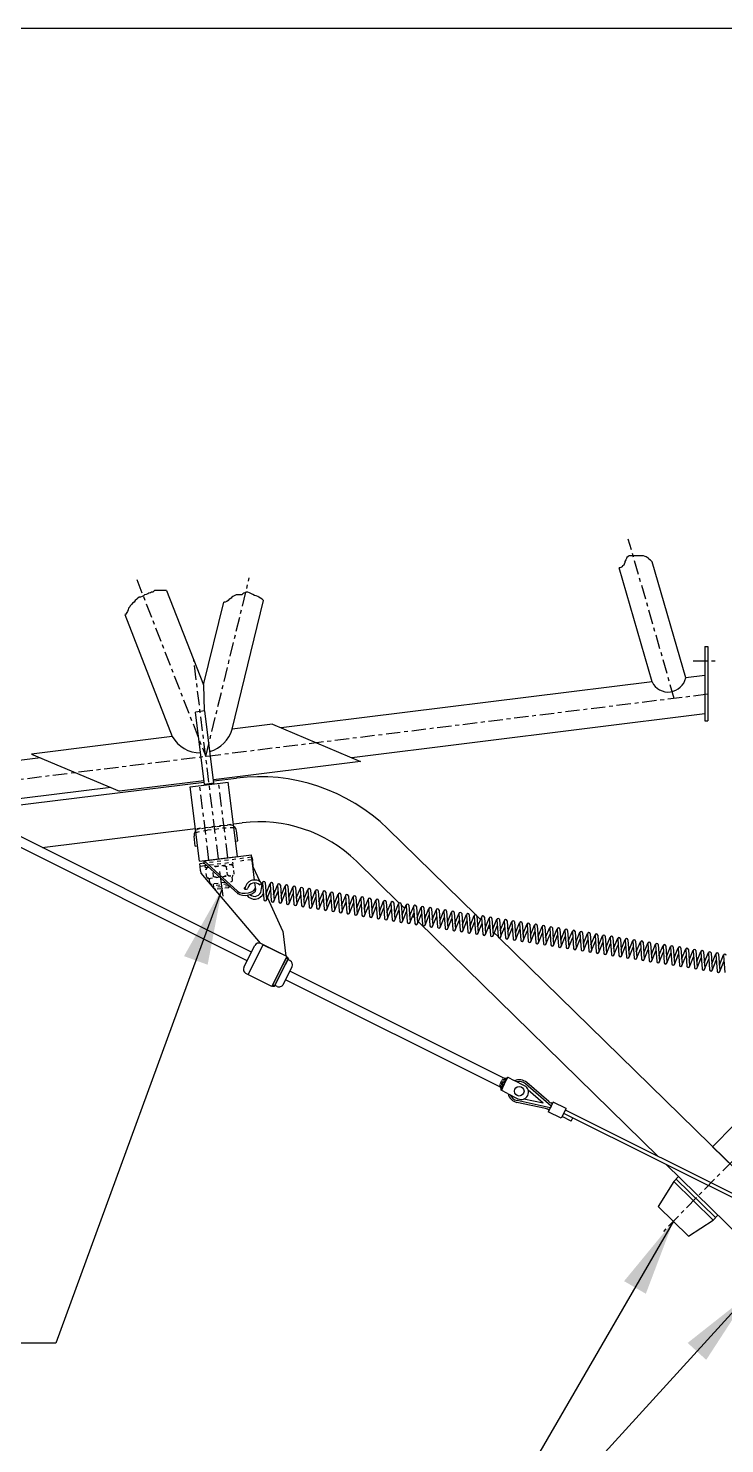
# Model space of a CAD drawing. Extents: x 0 to 267, y -90 to 34.
# Drawn here: x 229.63 to 247.83, y -2.94 to 34.08 of the extents above; entities that cross this region are included whole.
import ezdxf

# ---------------------------------------------------------------- set-up
doc = ezdxf.new("R2010")
doc.units = 0
doc.header["$LTSCALE"] = 0.3
doc.header["$MEASUREMENT"] = 0
doc.linetypes.add('CENTER', pattern=[2, 1.25, -0.25, 0.25, -0.25])
doc.linetypes.add('HIDDEN', pattern=[0.375, 0.25, -0.125])
doc.layers.get('0').update_dxf_attribs({"linetype": 'CONTINUOUS'})
for name, color, linetype in [('1', 1, 'CONTINUOUS'), ('2', 6, 'CONTINUOUS'), ('CONTROLS', 3, 'CONTINUOUS'), ('NOTES', 2, 'CONTINUOUS')]:
    doc.layers.add(name, color=color, linetype=linetype)
doc.styles.add('ROMANS', font='ROMANS.shx')
doc.dimstyles.new('FRACTION', dxfattribs={"dimtxt": 0.125, "dimasz": 0.15, "dimexe": 0.12, "dimexo": 0.12, "dimgap": 0.05, "dimtad": 0, "dimtih": 1, "dimtoh": 1, "dimdec": 4, "dimzin": 4, "dimdsep": 46, "dimlunit": 5, "dimtxsty": 'ROMANS', "dimcen": 0.09, "dimclrd": 6, "dimclre": 6, "dimclrt": 256, "dimadec": 0, "dimazin": 0, "dimtfac": 0.72, "dimtdec": 4, "dimtofl": 0, "dimtmove": 0, "dimatfit": 3, "dimfxl": 1, "dimfrac": 2, "dimtolj": 1, "dimtzin": 4, "dimarcsym": 0})

# ---------------------------------------------------------------- blocks, each defined once
blk = doc.blocks.new('WELD')
at = {"layer": '1', "color": 41}
blk.add_arc((0.074, 0), 0.101, 141.8699, 218.1301, dxfattribs=at)

msp = doc.modelspace()

# ---------------------------------------------------------------- hatches: boundary and pattern name
at = {"layer": '1'}
msp.add_hatch(color=256, dxfattribs=at).paths.add_polyline_path([(236.00814, 9.04422), (236.02156, 9.03752, -0.84656249), (236.04985, 9.02884, -0.08309359), (236.0484, 9.02411), (236.06182, 9.01741), (236.41262, 9.71966), (236.42602, 9.7465), (236.4126, 9.7532, -0.08309359), (236.40969, 9.7492, -0.84656249), (236.38576, 9.76661), (236.37235, 9.77331), (236.27767, 9.58378)])

# ---------------------------------------------------------------- linework, layer by layer
at = {"color": 41}
for p, q in [((234.97925, 12.21097), (234.97186, 12.27051)), ((234.25848, 12.12158), (234.25109, 12.18112)), ((234.34711, 12.13257), (234.25848, 12.12158)), ((234.45743, 11.6967), (234.46974, 11.59746)), ((234.46974, 11.59746), (234.52551, 11.554)), ((234.85896, 11.59535), (234.89287, 11.63887)), ((234.92038, 11.75412), (234.91725, 11.75373))]:
    msp.add_line(p, q, dxfattribs=at)
at = {"color": 41, "linetype": 'HIDDEN'}
for p, q in [((234.97925, 12.21097), (234.42176, 12.14183)), ((234.79711, 11.8909), (234.72269, 11.88167)), ((234.81415, 12.06692), (234.80441, 12.14546)), ((234.83004, 11.93881), (234.82158, 12.00702)), ((234.92414, 11.90666), (234.84649, 11.89703)), ((234.99114, 12.1151), (234.9846, 12.16781)), ((235.01023, 11.96116), (234.99892, 12.05235))]:
    msp.add_line(p, q, dxfattribs=at)
at = {"color": 2}
msp.add_line((234.71658, 11.37836), (234.63643, 12.02464), dxfattribs=at)
at = {"color": 41}
msp.add_arc((234.36289, 12.01729), 0.1164, 97.819114, 148.325135, dxfattribs=at)
at = {"color": 41, "linetype": 'HIDDEN'}
for centre, radius, start, end in [((234.66819, 11.76857), 0.40075, 70.128495, 124.011505), ((234.60587, 12.27101), 0.40075, 284.5182, 304.011505), ((234.90347, 12.08434), 0.1164, 45.814865, 148.325135), ((234.91117, 12.02228), 0.1164, 225.814865, 328.325135)]:
    msp.add_arc(centre, radius, start, end, dxfattribs=at)
at = {"layer": '1', "color": 41, "linetype": 'CENTER'}
for p, q in [((246.51379, 16.54879), (245.31249, 20.71803)), ((232.46071, 19.65677), (234.26379, 15.0292)), ((234.26379, 15.0292), (235.40273, 19.70409)), ((234.59597, 12.35086), (233.95058, 17.55455)), ((247.01105, 17.53233), (247.66084, 17.53233)), ((247.38879, 16.65733), (216.71968, 12.85288)), ((234.34787, 12.32009), (234.10663, 14.26519)), ((234.84407, 12.38163), (234.60283, 14.32673)), ((248.51434, 4.94008), (246.23084, 2.60988))]:
    msp.add_line(p, q, dxfattribs=at)
at = {"layer": '1', "color": 3, "linetype": 'Continuous'}
for p, q in [((246.81372, 17.08983), (245.93969, 20.12324)), ((245.93354, 16.98064), (245.07462, 19.96162)), ((233.24212, 19.37282), (234.20521, 16.90106)), ((234.20521, 16.90106), (234.73392, 19.07124)), ((234.95267, 15.74444), (235.77222, 19.10836)), ((232.14663, 18.74134), (233.38987, 15.55058)), ((247.30879, 17.15124), (246.81372, 17.08983)), ((245.93354, 16.98064), (236.23808, 15.77794)), ((234.22846, 14.29846), (233.99336, 16.19405)), ((234.47656, 14.32923), (234.24146, 16.22482)), ((247.30879, 16.14357), (238.08006, 14.99877)), ((233.38987, 15.55058), (229.71081, 15.0942)), ((236.00783, 15.87533), (234.95267, 15.74444)), ((229.94106, 14.9968), (226.20996, 14.53397)), ((238.3103, 14.90137), (234.46476, 14.42434)), ((231.78304, 14.21763), (227.82589, 13.72676)), ((234.21667, 14.39356), (232.01329, 14.12024))]:
    msp.add_line(p, q, dxfattribs=at)
at = {"layer": '1'}
for p, q in [((247.30879, 17.90733), (247.38879, 17.90733)), ((235.45886, 9.91384), (223.24246, 16.01633)), ((247.30879, 15.96733), (247.38879, 15.96733)), ((235.34714, 9.6902), (223.22427, 15.74596)), ((234.46881, 14.39173), (235.07074, 14.46638)), ((229.19433, 13.73756), (234.22071, 14.36096)), ((233.85853, 14.23442), (234.85093, 14.3575)), ((234.09977, 12.28932), (233.85853, 14.23442)), ((235.09217, 12.4124), (234.85093, 14.3575)), ((229.98762, 12.64691), (233.9946, 13.14387)), ((234.98657, 13.2669), (235.21598, 13.29535)), ((235.10112, 12.82766), (235.06949, 13.08271)), ((241.32347, 10.89073), (239.02665, 13.1415)), ((233.98964, 12.68981), (233.95801, 12.94486)), ((233.98964, 12.68981), (234.04918, 12.69719)), ((235.04158, 12.82028), (235.10112, 12.82766)), ((234.09977, 12.28932), (235.09217, 12.4124)), ((234.22661, 12.24157), (234.10753, 12.2268)), ((234.11528, 12.16428), (234.10753, 12.2268)), ((234.21886, 12.30409), (235.45935, 12.45794)), ((235.09599, 11.50542), (234.21886, 12.30409)), ((235.10425, 11.44765), (234.22661, 12.24157)), ((235.4786, 12.38402), (235.48726, 12.31417)), ((235.50017, 12.21008), (235.48726, 12.31417)), ((239.32331, 11.19866), (238.20076, 12.2987)), ((234.11528, 12.16428), (234.28833, 12.18574)), ((234.13066, 12.04023), (234.11528, 12.16428)), ((234.13066, 12.04023), (234.1383, 11.9787)), ((234.1383, 11.9787), (235.68273, 10.14849)), ((235.5078, 12.14855), (235.50017, 12.21008)), ((235.69088, 11.75003), (235.5078, 12.14855)), ((235.67002, 11.67232), (235.72253, 11.72157)), ((235.73628, 11.65119), (235.70955, 11.70939)), ((235.71602, 11.52279), (235.74938, 11.73417)), ((235.74904, 11.72593), (235.78108, 11.28758)), ((235.82085, 11.73118), (235.85289, 11.29283)), ((235.84166, 11.4465), (235.94915, 11.71093)), ((235.85034, 11.27664), (235.95783, 11.54108)), ((235.94659, 11.69475), (235.97864, 11.25639)), ((236.0184, 11.7), (236.05045, 11.26164)), ((236.03921, 11.41531), (236.1467, 11.67975)), ((236.04789, 11.24546), (236.15538, 11.5099)), ((236.14415, 11.66357), (236.17619, 11.22521)), ((236.21595, 11.66882), (236.248, 11.23046)), ((236.23677, 11.38413), (236.34425, 11.64856)), ((236.24545, 11.21428), (236.35293, 11.47871)), ((236.3417, 11.63238), (236.37374, 11.19403)), ((236.41351, 11.63763), (236.44555, 11.19928)), ((236.43432, 11.35294), (236.54181, 11.61738)), ((236.53925, 11.6012), (236.5713, 11.16284)), ((236.61106, 11.60645), (236.64311, 11.16809)), ((236.63187, 11.32176), (236.73936, 11.5862)), ((236.73681, 11.57002), (236.76885, 11.13166)), ((236.80862, 11.57527), (236.84066, 11.13691)), ((236.82943, 11.29058), (236.93692, 11.55501)), ((236.93436, 11.53883), (236.96641, 11.10048)), ((237.00617, 11.54408), (237.03822, 11.10572)), ((237.02698, 11.25939), (237.13447, 11.52383)), ((237.13192, 11.50765), (237.16396, 11.06929)), ((237.20372, 11.5129), (237.23577, 11.07454)), ((237.22454, 11.22821), (237.33202, 11.49265)), ((237.32947, 11.47647), (237.36151, 11.03811)), ((237.40128, 11.48172), (237.43332, 11.04336)), ((236.28078, 10.4659), (235.8438, 11.41713)), ((236.443, 11.18309), (236.55049, 11.44753)), ((236.64055, 11.15191), (236.74804, 11.41635)), ((236.83811, 11.12073), (236.9456, 11.38516)), ((237.03566, 11.08954), (237.14315, 11.35398)), ((237.23322, 11.05836), (237.3407, 11.3228)), ((237.42209, 11.19703), (237.52958, 11.46146)), ((237.43077, 11.02718), (237.53826, 11.29161)), ((237.52702, 11.44528), (237.55907, 11.00693)), ((237.59883, 11.45053), (237.63088, 11.01217)), ((237.61964, 11.16584), (237.72713, 11.43028)), ((237.62832, 10.99599), (237.73581, 11.26043)), ((237.72458, 11.4141), (237.75662, 10.97574)), ((237.79639, 11.41935), (237.82843, 10.98099)), ((237.8172, 11.13466), (237.92469, 11.3991)), ((237.82588, 10.96481), (237.93337, 11.22925)), ((237.92213, 11.38292), (237.95418, 10.94456)), ((237.99394, 11.38816), (238.02599, 10.94981)), ((238.01475, 11.10348), (238.12224, 11.36791)), ((238.02343, 10.93363), (238.13092, 11.19806)), ((238.11969, 11.35173), (238.15173, 10.91337)), ((238.1915, 11.35698), (238.22354, 10.91862)), ((238.21231, 11.07229), (238.31979, 11.33673)), ((238.22099, 10.90244), (238.32847, 11.16688)), ((238.31724, 11.32055), (238.34929, 10.88219)), ((238.38905, 11.3258), (238.42109, 10.88744)), ((238.40986, 11.04111), (238.51735, 11.30555)), ((238.41854, 10.87126), (238.52603, 11.1357)), ((238.51479, 11.28937), (238.54684, 10.85101)), ((238.5866, 11.29461), (238.61865, 10.85626)), ((238.60741, 11.00993), (238.7149, 11.27436)), ((238.71235, 11.25818), (238.74439, 10.81982)), ((238.78416, 11.26343), (238.8162, 10.82507)), ((238.80497, 10.97874), (238.91246, 11.24318)), ((238.9099, 11.227), (238.94195, 10.78864)), ((238.98171, 11.23225), (239.01376, 10.79389)), ((239.00252, 10.94756), (239.11001, 11.212)), ((239.10746, 11.19581), (239.1395, 10.75746)), ((239.17927, 11.20106), (239.21131, 10.76271)), ((239.20008, 10.91638), (239.30756, 11.18081)), ((239.30501, 11.16463), (239.33706, 10.72627)), ((239.37682, 11.16988), (239.40886, 10.73152)), ((239.46758, 11.05728), (239.37868, 11.1444)), ((239.39763, 10.88519), (239.50512, 11.14963)), ((239.50256, 11.13345), (239.53461, 10.69509)), ((239.57437, 11.1387), (239.60642, 10.70034)), ((239.59518, 10.85401), (239.70267, 11.11845)), ((239.77193, 11.10751), (239.80397, 10.66916)), ((238.61609, 10.84008), (238.72358, 11.10451)), ((238.81365, 10.80889), (238.92114, 11.07333)), ((239.0112, 10.77771), (239.11869, 11.04214)), ((239.20876, 10.74653), (239.31624, 11.01096)), ((239.40631, 10.71534), (239.5138, 10.97978)), ((239.61792, 10.90995), (239.58902, 10.93827)), ((239.60386, 10.68416), (239.71135, 10.94859)), ((239.7216, 10.80835), (239.67351, 10.85549)), ((239.70012, 11.10226), (239.73216, 10.66391)), ((239.79274, 10.82283), (239.90023, 11.08726)), ((239.80142, 10.65298), (239.90891, 10.91741)), ((239.89767, 11.07108), (239.92972, 10.63272)), ((239.96948, 11.07633), (240.00153, 10.63797)), ((239.99029, 10.79164), (240.09778, 11.05608)), ((239.99897, 10.62179), (240.10646, 10.88623)), ((240.09523, 11.0399), (240.12727, 10.60154)), ((240.16704, 11.04515), (240.19908, 10.60679)), ((240.18785, 10.76046), (240.29533, 11.02489)), ((240.19653, 10.59061), (240.30401, 10.85504)), ((240.29278, 11.00871), (240.32483, 10.57036)), ((240.36459, 11.01396), (240.39663, 10.57561)), ((240.3854, 10.72928), (240.49289, 10.99371)), ((240.39408, 10.55942), (240.50157, 10.82386)), ((240.49033, 10.97753), (240.52238, 10.53917)), ((240.56214, 10.98278), (240.59419, 10.54442)), ((240.58295, 10.69809), (240.69044, 10.96253)), ((240.59163, 10.52824), (240.69912, 10.79268)), ((240.68789, 10.94635), (240.71993, 10.50799)), ((240.7597, 10.9516), (240.79174, 10.51324)), ((240.78051, 10.66691), (240.888, 10.93134)), ((240.78919, 10.49706), (240.89668, 10.76149)), ((240.88544, 10.91516), (240.91749, 10.47681)), ((240.95725, 10.92041), (240.9893, 10.48206)), ((240.97806, 10.63573), (241.08555, 10.90016)), ((241.083, 10.88398), (241.11504, 10.44562)), ((241.15481, 10.88923), (241.18685, 10.45087)), ((241.17562, 10.60454), (241.28311, 10.86898)), ((241.28055, 10.8528), (241.3126, 10.41444)), ((241.45127, 10.7655), (241.35162, 10.86315)), ((241.35236, 10.85805), (241.3844, 10.41969)), ((241.37317, 10.57336), (241.48066, 10.83779)), ((241.47811, 10.82161), (241.51015, 10.38326)), ((241.54991, 10.82686), (241.58196, 10.38851)), ((241.57072, 10.54218), (241.67821, 10.80661)), ((241.67566, 10.79043), (241.7077, 10.35207)), ((241.74747, 10.79568), (241.77951, 10.35732)), ((241.76828, 10.51099), (241.87577, 10.77543)), ((241.87321, 10.75925), (241.90526, 10.32089)), ((241.94502, 10.7645), (241.97707, 10.32614)), ((241.96583, 10.47981), (242.07332, 10.74424)), ((236.28078, 10.4659), (236.36187, 9.81208)), ((246.09155, 4.56615), (239.82385, 10.70816)), ((240.98674, 10.46587), (241.09423, 10.73031)), ((241.1843, 10.43469), (241.29178, 10.69913)), ((241.38185, 10.40351), (241.48934, 10.66794)), ((241.60161, 10.61817), (241.56236, 10.65664)), ((241.5794, 10.37232), (241.68689, 10.63676)), ((241.69494, 10.52672), (241.6572, 10.5637)), ((241.77696, 10.34114), (241.88445, 10.60558)), ((241.90528, 10.32059), (241.80754, 10.41637)), ((241.97451, 10.30996), (242.082, 10.57439)), ((242.07077, 10.72806), (242.10281, 10.28971)), ((242.14258, 10.73331), (242.17462, 10.29495)), ((242.16339, 10.44862), (242.27088, 10.71306)), ((242.17207, 10.27877), (242.27955, 10.54321)), ((242.26832, 10.69688), (242.30037, 10.25852)), ((242.34013, 10.70213), (242.37217, 10.26377)), ((242.36094, 10.41744), (242.46843, 10.68188)), ((242.36962, 10.24759), (242.47711, 10.51203)), ((242.46588, 10.6657), (242.49792, 10.22734)), ((242.53768, 10.67095), (242.56973, 10.23259)), ((242.55849, 10.38626), (242.66598, 10.65069)), ((242.56717, 10.21641), (242.67466, 10.48084)), ((242.66343, 10.63451), (242.69547, 10.19616)), ((242.73524, 10.63976), (242.76728, 10.2014)), ((242.75605, 10.35507), (242.86354, 10.61951)), ((242.76473, 10.18522), (242.87222, 10.44966)), ((242.86098, 10.60333), (242.89303, 10.16497)), ((242.93279, 10.60858), (242.96484, 10.17022)), ((242.9536, 10.32389), (243.06109, 10.58833)), ((242.96228, 10.15404), (243.06977, 10.41848)), ((243.05854, 10.57215), (243.09058, 10.13379)), ((243.13035, 10.57739), (243.16239, 10.13904)), ((243.15116, 10.29271), (243.25865, 10.55714)), ((243.15984, 10.12286), (243.26732, 10.38729)), ((243.25609, 10.54096), (243.28814, 10.1026)), ((243.3279, 10.54621), (243.35994, 10.10785)), ((243.34871, 10.26152), (243.4562, 10.52596)), ((243.45365, 10.50978), (243.48569, 10.07142)), ((243.52545, 10.51503), (243.5575, 10.07667)), ((243.54626, 10.23034), (243.65375, 10.49478)), ((243.6512, 10.4786), (243.68324, 10.04024)), ((243.72301, 10.48384), (243.75505, 10.04549)), ((243.74382, 10.19916), (243.85131, 10.46359)), ((243.84875, 10.44741), (243.8808, 10.00905)), ((243.92056, 10.45266), (243.95261, 10.0143)), ((243.94137, 10.16797), (244.04886, 10.43241)), ((244.04631, 10.41623), (244.07835, 9.97787)), ((244.11812, 10.42148), (244.15016, 9.98312)), ((244.13893, 10.13679), (244.24642, 10.40123)), ((244.24386, 10.38504), (244.27591, 9.94669)), ((244.31567, 10.39029), (244.34771, 9.95194)), ((244.33648, 10.10561), (244.44397, 10.37004)), ((235.26112, 9.51799), (235.54488, 10.08605)), ((235.37746, 9.32573), (235.76848, 10.1085)), ((236.38575, 9.80015), (235.70586, 10.13978)), ((235.76848, 10.1085), (235.75954, 10.11297)), ((235.76848, 10.1085), (236.37681, 9.80462)), ((249.41416, 2.96229), (241.93897, 10.28758)), ((243.35739, 10.09167), (243.46488, 10.35611)), ((243.55494, 10.06049), (243.66243, 10.32493)), ((243.7525, 10.02931), (243.85999, 10.29374)), ((243.95005, 9.99812), (244.05754, 10.26256)), ((244.14761, 9.96694), (244.25509, 10.23137)), ((244.34516, 9.93576), (244.45265, 10.20019)), ((244.44142, 10.35386), (244.47346, 9.9155)), ((244.51322, 10.35911), (244.54527, 9.92075)), ((244.53403, 10.07442), (244.64152, 10.33886)), ((244.54271, 9.90457), (244.6502, 10.16901)), ((244.63897, 10.32268), (244.67101, 9.88432)), ((244.71078, 10.32793), (244.74282, 9.88957)), ((244.73159, 10.04324), (244.83908, 10.30768)), ((244.74027, 9.87339), (244.84776, 10.13782)), ((244.83652, 10.29149), (244.86857, 9.85314)), ((244.90833, 10.29674), (244.94038, 9.85839)), ((244.92914, 10.01206), (245.03663, 10.27649)), ((244.93782, 9.84221), (245.04531, 10.10664)), ((245.03408, 10.26031), (245.06612, 9.82195)), ((245.10589, 10.26556), (245.13793, 9.8272)), ((245.1267, 9.98087), (245.23419, 10.24531)), ((245.13538, 9.81102), (245.24286, 10.07546)), ((245.23163, 10.22913), (245.26368, 9.79077)), ((245.30344, 10.23438), (245.33548, 9.79602)), ((245.32425, 9.94969), (245.43174, 10.21412)), ((245.33293, 9.77984), (245.44042, 10.04427)), ((245.42919, 10.19794), (245.46123, 9.75959)), ((245.50099, 10.20319), (245.53304, 9.76484)), ((245.5218, 9.91851), (245.62929, 10.18294)), ((245.53048, 9.74866), (245.63797, 10.01309)), ((245.62674, 10.16676), (245.65878, 9.7284)), ((245.69855, 10.17201), (245.73059, 9.73365)), ((245.71936, 9.88732), (245.82685, 10.15176)), ((245.82429, 10.13558), (245.85634, 9.69722)), ((245.8961, 10.14083), (245.92815, 9.70247)), ((245.91691, 9.85614), (246.0244, 10.12057)), ((246.02185, 10.10439), (246.05389, 9.66604)), ((246.09366, 10.10964), (246.1257, 9.67129)), ((246.11447, 9.82496), (246.22196, 10.08939)), ((246.2194, 10.07321), (246.25145, 9.63485)), ((246.29121, 10.07846), (246.32325, 9.6401)), ((246.31202, 9.79377), (246.41951, 10.05821)), ((246.41696, 10.04203), (246.449, 9.60367)), ((246.48876, 10.04728), (246.52081, 9.60892)), ((246.50957, 9.76259), (246.61706, 10.02702)), ((246.61451, 10.01084), (246.64655, 9.57249)), ((246.68632, 10.01609), (246.71836, 9.57774)), ((246.70713, 9.73141), (246.81462, 9.99584)), ((235.99473, 9.01738), (236.37235, 9.77331)), ((236.06182, 9.01741), (236.41262, 9.71966)), ((236.38575, 9.80015), (236.27767, 9.58378)), ((236.42602, 9.7465), (236.34385, 9.582)), ((236.46629, 9.69285), (236.41262, 9.71966)), ((245.72804, 9.71747), (245.83553, 9.98191)), ((245.92559, 9.68629), (246.03308, 9.95072)), ((246.12315, 9.6551), (246.23064, 9.91954)), ((246.3207, 9.62392), (246.42819, 9.88836)), ((246.51825, 9.59274), (246.62574, 9.85717)), ((246.71581, 9.56155), (246.8233, 9.82599)), ((246.81206, 9.97966), (246.84411, 9.5413)), ((246.88387, 9.98491), (246.91592, 9.54655)), ((246.90468, 9.70022), (247.01217, 9.96466)), ((246.91336, 9.53037), (247.02085, 9.79481)), ((247.00962, 9.94848), (247.04166, 9.51012)), ((247.08143, 9.95373), (247.11347, 9.51537)), ((247.10224, 9.66904), (247.20973, 9.93347)), ((247.11092, 9.49919), (247.21841, 9.76362)), ((247.20717, 9.91729), (247.23922, 9.47894)), ((247.27898, 9.92254), (247.31102, 9.48418)), ((247.29979, 9.63785), (247.40728, 9.90229)), ((247.30847, 9.468), (247.41596, 9.73244)), ((247.40473, 9.88611), (247.43677, 9.44775)), ((247.47653, 9.89136), (247.50858, 9.453)), ((247.49735, 9.60667), (247.60483, 9.87111)), ((247.50602, 9.43682), (247.61351, 9.70126)), ((247.60228, 9.85493), (247.63432, 9.41657)), ((247.67409, 9.86018), (247.70613, 9.42182)), ((247.6949, 9.57549), (247.80239, 9.83992)), ((247.70358, 9.40564), (247.81107, 9.67007)), ((247.79983, 9.82374), (247.83188, 9.38539)), ((235.99473, 9.01738), (235.31484, 9.35701)), ((236.28987, 9.07116), (236.52002, 9.53187)), ((242.1305, 6.58115), (236.46081, 9.41334)), ((236.1289, 9.01743), (236.07522, 9.04424)), ((242.01878, 6.3575), (236.34909, 9.18969)), ((249.62475, 6.97332), (247.51648, 4.82192)), ((242.01878, 6.3575), (241.98973, 6.29935)), ((242.15523, 6.21668), (241.98973, 6.29935)), ((242.15955, 6.6393), (242.13046, 6.58106)), ((242.15955, 6.6393), (242.32505, 6.55662)), ((242.5979, 6.42032), (242.32505, 6.55662)), ((243.29419, 5.88751), (242.62516, 6.46823)), ((243.08822, 5.96301), (242.69522, 6.30413)), ((242.15523, 6.21668), (242.42808, 6.08038)), ((243.27229, 5.84367), (242.40616, 6.02981)), ((243.08822, 5.96301), (242.57944, 6.07235)), ((243.34813, 5.99246), (243.22077, 5.7375)), ((243.32578, 5.94773), (243.28509, 5.96806)), ((243.68807, 5.82265), (243.34813, 5.99246)), ((243.24311, 5.78223), (243.20242, 5.80256)), ((243.56071, 5.56769), (243.22077, 5.7375)), ((243.29419, 5.88751), (243.27229, 5.84367)), ((243.68807, 5.82265), (243.56071, 5.56769)), ((243.81763, 5.49524), (243.58306, 5.61242)), ((249.16144, 2.9298), (243.62462, 5.69562)), ((249.20255, 3.0121), (243.66573, 5.77792)), ((243.81763, 5.49524), (243.85919, 5.57844)), ((247.51648, 4.82192), (249.35939, 3.01594)), ((246.09155, 4.56615), (246.08294, 4.57458)), ((249.61893, 1.1095), (246.30561, 4.35638)), ((246.50032, 3.91356), (246.0968, 3.2589)), ((247.52881, 2.90569), (246.50032, 3.91356)), ((247.5918, 2.96997), (246.56331, 3.97784)), ((246.88246, 2.489), (246.0968, 3.2589)), ((246.88246, 2.489), (247.52881, 2.90569))]:
    msp.add_line(p, q, dxfattribs=at)
at = {"layer": '1', "color": 3}
for p, q in [((234.20521, 16.90106), (234.22375, 16.22262)), ((234.24146, 16.22482), (233.99336, 16.19405)), ((234.47656, 14.32923), (234.22846, 14.29846))]:
    msp.add_line(p, q, dxfattribs=at)
at = {"layer": '1', "linetype": 'HIDDEN'}
for p, q in [((234.00612, 13.04441), (234.31043, 13.10948)), ((234.0306, 13.14834), (234.95605, 13.26312)), ((234.15061, 13.15012), (234.82932, 13.2343)), ((234.31043, 13.10948), (234.68754, 13.15625)), ((234.99852, 13.16749), (234.68754, 13.15625)), ((234.19394, 12.23752), (234.22661, 12.24157))]:
    msp.add_line(p, q, dxfattribs=at)
at = {"layer": '1', "color": 4, "linetype": 'Continuous'}
for p, q in [((234.22661, 12.24157), (234.21886, 12.30409)), ((235.54089, 11.80054), (235.45935, 12.45794)), ((235.57129, 11.55542), (235.54985, 11.72828)), ((246.6263, 4.04212), (246.50032, 3.91356)), ((247.65479, 3.03425), (247.52881, 2.90569))]:
    msp.add_line(p, q, dxfattribs=at)
at = {"layer": '1', "color": 41, "linetype": 'HIDDEN'}
for p, q in [((235.45173, 12.39351), (234.28022, 12.24822)), ((234.36338, 12.19505), (234.9407, 12.26665)), ((235.45948, 12.33099), (235.17301, 12.29546)), ((234.28946, 11.87177), (234.26383, 12.07841)), ((234.34158, 12.19234), (234.36338, 12.19505)), ((234.6363, 11.87096), (234.3846, 11.83974)), ((234.46965, 11.89412), (234.45183, 12.03784)), ((234.37142, 11.7364), (234.36287, 11.80528)), ((234.78414, 11.73722), (234.42717, 11.69295)), ((234.8821, 11.64861), (234.46974, 11.59746)), ((234.83312, 11.69291), (234.50307, 11.65198)), ((234.85896, 11.59535), (234.52551, 11.554))]:
    msp.add_line(p, q, dxfattribs=at)
at = {"layer": '1', "color": 41}
msp.add_line((234.96383, 11.80987), (234.95528, 11.87875), dxfattribs=at)
at = {"layer": '1', "color": 7}
msp.add_line((242.01878, 6.3575), (242.13046, 6.58106), dxfattribs=at)
at = {"layer": '1', "linetype": 'Continuous'}
for p, q in [((243.23294, 6.00291), (242.65597, 6.50372)), ((243.14323, 5.82333), (242.39628, 5.98386))]:
    msp.add_line(p, q, dxfattribs=at)
at = {"layer": '1', "color": 3}
for points in [[(245.93969, 20.12324), (245.92362, 20.13395), (245.89489, 20.16267), (245.85179, 20.19139), (245.83742, 20.22011), (245.80869, 20.23447), (245.77995, 20.24883), (245.75122, 20.2632), (245.70812, 20.27756), (245.33458, 20.27756), (245.30585, 20.2632), (245.27711, 20.23447), (245.26275, 20.20575), (245.24838, 20.17703), (245.21965, 20.13395), (245.21965, 20.10522), (245.20528, 20.06214), (245.19091, 20.03342), (245.16218, 20.01906), (245.14781, 19.99034), (245.11908, 19.97598), (245.09034, 19.96162), (245.07462, 19.96162)], [(233.24212, 19.37282), (232.92162, 19.37282), (232.87852, 19.32973), (232.84979, 19.32973), (232.82106, 19.31537), (232.77795, 19.30101), (232.74922, 19.28665), (232.70612, 19.27229), (232.66302, 19.25793), (232.63429, 19.22921), (232.60555, 19.21485), (232.56245, 19.20048), (232.51935, 19.20048), (232.49062, 19.17176), (232.46188, 19.14304), (232.41878, 19.11432), (232.39005, 19.07124), (232.34695, 19.04251), (232.33258, 19.01379), (232.28948, 18.97071), (232.27512, 18.94199), (232.24638, 18.91327), (232.23201, 18.87018), (232.21765, 18.8271), (232.20328, 18.79838), (232.17455, 18.7553), (232.14663, 18.74134)], [(235.77222, 19.10836), (235.73753, 19.14304), (235.69443, 19.17176), (235.65132, 19.20048), (235.62259, 19.21485), (235.57949, 19.22921), (235.53639, 19.24357), (235.49329, 19.27229), (235.40709, 19.31537), (235.36399, 19.32973), (235.32089, 19.32973), (235.29215, 19.31537), (235.26342, 19.30101), (235.23469, 19.28665), (235.20595, 19.25793), (235.06228, 19.25793), (234.97608, 19.21485), (234.94735, 19.20048), (234.93298, 19.17176), (234.90425, 19.1574), (234.87551, 19.14304), (234.84678, 19.11432), (234.81805, 19.0856), (234.77495, 19.07124), (234.73392, 19.07124)]]:
    msp.add_lwpolyline(points, dxfattribs=at)
at = {"layer": '1'}
for points in [[(235.45173, 12.39351), (235.46499, 12.39192), (235.4786, 12.38402)], [(235.48726, 12.31417), (235.47331, 12.32753), (235.45948, 12.33099)]]:
    msp.add_lwpolyline(points, dxfattribs=at)
msp.add_circle((242.45932, 6.27716), 0.12643, dxfattribs=at)
at = {"layer": '1', "color": 3}
for centre, radius, start, end in [((246.35488, 17.18635), 0.46888, 206.022488, 348.120131), ((234.13015, 15.97901), 0.85531, 210.059496, 269.729478), ((234.13015, 15.97901), 0.85531, 286.53963, 344.083122)]:
    msp.add_arc(centre, radius, start, end, dxfattribs=at)
at = {"layer": '1'}
for centre, radius, start, end in [((235.66523, 9.67311), 4.83, 45.904, 97.07), ((234.13664, 12.96701), 0.18, 140.732124, 187.07), ((234.13664, 12.96701), 0.18, 97.07, 129.970479), ((234.89086, 13.06055), 0.18, 63.846546, 97.07), ((234.89086, 13.06055), 0.18, 7.07, 52.923487), ((235.66523, 9.67311), 3.65, 45.904, 97.07), ((235.54019, 11.55054), 0.25, 43.167389, 178.042138), ((235.54019, 11.55054), 0.178, 43.167389, 167.814915), ((235.54019, 11.55054), 0.178, 227.672515, 351.03), ((235.78494, 11.72856), 0.036, 4.180949, 184.180949), ((235.9825, 11.69737), 0.036, 4.180949, 184.180949), ((236.18005, 11.66619), 0.036, 4.180949, 184.180949), ((236.3776, 11.63501), 0.036, 4.180949, 184.180949), ((236.57516, 11.60382), 0.036, 4.180949, 184.180949), ((236.77271, 11.57264), 0.036, 4.180949, 184.180949), ((236.97027, 11.54146), 0.036, 4.180949, 184.180949), ((237.16782, 11.51027), 0.036, 4.180949, 184.180949), ((237.36537, 11.47909), 0.036, 4.180949, 184.180949), ((237.56293, 11.44791), 0.036, 4.180949, 184.180949), ((235.54019, 11.55054), 0.25, 216.500266, 336.347111), ((235.81699, 11.2902), 0.036, 184.180949, 4.180949), ((236.01454, 11.25902), 0.036, 184.180949, 4.180949), ((236.21209, 11.22783), 0.036, 184.180949, 4.180949), ((236.40965, 11.19665), 0.036, 184.180949, 4.180949), ((236.6072, 11.16547), 0.036, 184.180949, 4.180949), ((236.80476, 11.13428), 0.036, 184.180949, 4.180949), ((237.76048, 11.41672), 0.036, 4.180949, 184.180949), ((237.95804, 11.38554), 0.036, 4.180949, 184.180949), ((238.15559, 11.35436), 0.036, 4.180949, 184.180949), ((238.35314, 11.32317), 0.036, 4.180949, 184.180949), ((238.5507, 11.29199), 0.036, 4.180949, 184.180949), ((238.74825, 11.26081), 0.036, 4.180949, 184.180949), ((238.94581, 11.22962), 0.036, 4.180949, 184.180949), ((239.14336, 11.19844), 0.036, 4.180949, 184.180949), ((239.34091, 11.16726), 0.036, 4.180949, 184.180949), ((239.53847, 11.13607), 0.036, 4.180949, 184.180949), ((239.73602, 11.10489), 0.036, 4.180949, 184.180949), ((239.93358, 11.07371), 0.036, 4.180949, 184.180949), ((237.00231, 11.1031), 0.036, 184.180949, 4.180949), ((237.19987, 11.07192), 0.036, 184.180949, 4.180949), ((237.39742, 11.04073), 0.036, 184.180949, 4.180949), ((237.59497, 11.00955), 0.036, 184.180949, 4.180949), ((237.79253, 10.97837), 0.036, 184.180949, 4.180949), ((237.99008, 10.94718), 0.036, 184.180949, 4.180949), ((238.18764, 10.916), 0.036, 184.180949, 4.180949), ((238.38519, 10.88482), 0.036, 184.180949, 4.180949), ((238.58274, 10.85363), 0.036, 184.180949, 4.180949), ((238.7803, 10.82245), 0.036, 184.180949, 4.180949), ((238.97785, 10.79127), 0.036, 184.180949, 4.180949), ((239.17541, 10.76008), 0.036, 184.180949, 4.180949), ((240.13113, 11.04252), 0.036, 4.180949, 184.180949), ((240.32869, 11.01134), 0.036, 4.180949, 184.180949), ((240.52624, 10.98016), 0.036, 4.180949, 184.180949), ((240.72379, 10.94897), 0.036, 4.180949, 184.180949), ((240.92135, 10.91779), 0.036, 4.180949, 184.180949), ((241.1189, 10.8866), 0.036, 4.180949, 184.180949), ((241.31646, 10.85542), 0.036, 4.180949, 184.180949), ((241.51401, 10.82424), 0.036, 4.180949, 184.180949), ((241.71156, 10.79305), 0.036, 4.180949, 184.180949), ((241.90912, 10.76187), 0.036, 4.180949, 184.180949), ((242.10667, 10.73069), 0.036, 4.180949, 184.180949), ((239.37296, 10.7289), 0.036, 184.180949, 4.180949), ((239.57051, 10.69772), 0.036, 184.180949, 4.180949), ((239.76807, 10.66653), 0.036, 184.180949, 4.180949), ((239.96562, 10.63535), 0.036, 184.180949, 4.180949), ((240.16318, 10.60416), 0.036, 184.180949, 4.180949), ((240.36073, 10.57298), 0.036, 184.180949, 4.180949), ((240.55828, 10.5418), 0.036, 184.180949, 4.180949), ((240.75584, 10.51061), 0.036, 184.180949, 4.180949), ((240.95339, 10.47943), 0.036, 184.180949, 4.180949), ((241.15095, 10.44825), 0.036, 184.180949, 4.180949), ((241.3485, 10.41706), 0.036, 184.180949, 4.180949), ((241.54605, 10.38588), 0.036, 184.180949, 4.180949), ((242.30423, 10.6995), 0.036, 4.180949, 184.180949), ((242.50178, 10.66832), 0.036, 4.180949, 184.180949), ((242.69933, 10.63714), 0.036, 4.180949, 184.180949), ((242.89689, 10.60595), 0.036, 4.180949, 184.180949), ((243.09444, 10.57477), 0.036, 4.180949, 184.180949), ((243.292, 10.54359), 0.036, 4.180949, 184.180949), ((243.48955, 10.5124), 0.036, 4.180949, 184.180949), ((243.6871, 10.48122), 0.036, 4.180949, 184.180949), ((243.88466, 10.45004), 0.036, 4.180949, 184.180949), ((244.08221, 10.41885), 0.036, 4.180949, 184.180949), ((244.27977, 10.38767), 0.036, 4.180949, 184.180949), ((244.47732, 10.35649), 0.036, 4.180949, 184.180949), ((235.65224, 10.03243), 0.12, 63.456404, 153.456404), ((241.74361, 10.3547), 0.036, 184.180949, 4.180949), ((241.94116, 10.32351), 0.036, 184.180949, 4.180949), ((242.13872, 10.29233), 0.036, 184.180949, 4.180949), ((242.33627, 10.26115), 0.036, 184.180949, 4.180949), ((242.53382, 10.22996), 0.036, 184.180949, 4.180949), ((242.73138, 10.19878), 0.036, 184.180949, 4.180949), ((242.92893, 10.1676), 0.036, 184.180949, 4.180949), ((243.12649, 10.13641), 0.036, 184.180949, 4.180949), ((243.32404, 10.10523), 0.036, 184.180949, 4.180949), ((243.52159, 10.07405), 0.036, 184.180949, 4.180949), ((243.71915, 10.04286), 0.036, 184.180949, 4.180949), ((243.9167, 10.01168), 0.036, 184.180949, 4.180949), ((244.67487, 10.3253), 0.036, 4.180949, 184.180949), ((244.87243, 10.29412), 0.036, 4.180949, 184.180949), ((245.06998, 10.26294), 0.036, 4.180949, 184.180949), ((245.26754, 10.23175), 0.036, 4.180949, 184.180949), ((245.46509, 10.20057), 0.036, 4.180949, 184.180949), ((245.66264, 10.16939), 0.036, 4.180949, 184.180949), ((245.8602, 10.1382), 0.036, 4.180949, 184.180949), ((246.05775, 10.10702), 0.036, 4.180949, 184.180949), ((246.25531, 10.07583), 0.036, 4.180949, 184.180949), ((246.45286, 10.04465), 0.036, 4.180949, 184.180949), ((246.65041, 10.01347), 0.036, 4.180949, 184.180949), ((246.84797, 9.98228), 0.036, 4.180949, 184.180949), ((236.41267, 9.5855), 0.12, 333.456404, 63.456404), ((244.11426, 9.9805), 0.036, 184.180949, 4.180949), ((244.31181, 9.94931), 0.036, 184.180949, 4.180949), ((244.50936, 9.91813), 0.036, 184.180949, 4.180949), ((244.70692, 9.88695), 0.036, 184.180949, 4.180949), ((244.90447, 9.85576), 0.036, 184.180949, 4.180949), ((245.10203, 9.82458), 0.036, 184.180949, 4.180949), ((245.29958, 9.79339), 0.036, 184.180949, 4.180949), ((245.49713, 9.76221), 0.036, 184.180949, 4.180949), ((245.69469, 9.73103), 0.036, 184.180949, 4.180949), ((245.89224, 9.69984), 0.036, 184.180949, 4.180949), ((246.0898, 9.66866), 0.036, 184.180949, 4.180949), ((246.28735, 9.63748), 0.036, 184.180949, 4.180949), ((247.04552, 9.9511), 0.036, 4.180949, 184.180949), ((247.24308, 9.91992), 0.036, 4.180949, 184.180949), ((247.44063, 9.88873), 0.036, 4.180949, 184.180949), ((247.63818, 9.85755), 0.036, 4.180949, 184.180949), ((247.83574, 9.82637), 0.036, 4.180949, 184.180949), ((235.36847, 9.46436), 0.12, 153.456404, 243.456404), ((246.4849, 9.60629), 0.036, 184.180949, 4.180949), ((246.68246, 9.57511), 0.036, 184.180949, 4.180949), ((246.88001, 9.54393), 0.036, 184.180949, 4.180949), ((247.07757, 9.51274), 0.036, 184.180949, 4.180949), ((247.27512, 9.48156), 0.036, 184.180949, 4.180949), ((247.47267, 9.45038), 0.036, 184.180949, 4.180949), ((247.67023, 9.41919), 0.036, 184.180949, 4.180949), ((236.18252, 9.12478), 0.12, 243.456404, 333.456404), ((242.45932, 6.27716), 0.253, 49.042014, 104.780359), ((242.51299, 6.25035), 0.19, 243.456405, 63.456405), ((242.45932, 6.27716), 0.253, 202.132452, 257.870794), ((243.39681, 6.19171), 0.25, 229.042014, 243.456404), ((243.0907, 5.57891), 0.25, 63.456404, 77.870794)]:
    msp.add_arc(centre, radius, start, end, dxfattribs=at)
at = {"layer": '1', "color": 41, "linetype": 'HIDDEN'}
for centre, radius, start, end in [((234.37059, 11.95524), 0.1164, 225.814865, 328.325135), ((234.60587, 12.27101), 0.40075, 250.128495, 274.288358), ((234.31328, 11.79906), 0.04998, 6.975008, 69.765263)]:
    msp.add_arc(centre, radius, start, end, dxfattribs=at)
at = {"layer": '1', "color": 41}
for centre, start, end in [((235.00489, 11.88484), 124.374737, 187.164992), ((234.42102, 11.74255), 187.07, 277.07), ((234.91423, 11.80372), 277.07, 7.07)]:
    msp.add_arc(centre, 0.04998, start, end, dxfattribs=at)
at = {"layer": '1', "linetype": 'Continuous'}
for start, end in [(49.042014, 114.159925), (192.752885, 257.870794)]:
    msp.add_arc((242.45932, 6.27716), 0.3, start, end, dxfattribs=at)
at = {"layer": '1'}
for centre, major_axis, start_param, end_param in [((235.31719, 11.58203), (0.24699, 0.03063), -2.73859787, 0), ((235.32422, 11.52537), (0.24699, 0.03063), -2.74076714, -0.00474704), ((235.31719, 11.58203), (0.04847, 0.00601), 1.97084592, 6.28318531)]:
    msp.add_ellipse(centre, major_axis=major_axis, ratio=0.5, start_param=start_param, end_param=end_param, dxfattribs=at)
msp.add_point((235.10425, 11.44765), dxfattribs=at)
at = {"layer": '2', "color": 3, "linetype": 'Continuous'}
for p, q in [((247.30879, 17.90733), (247.30879, 15.96733)), ((247.38879, 17.90733), (247.38879, 15.96733))]:
    msp.add_line(p, q, dxfattribs=at)
at = {"layer": '2'}
for p, q in [((236.42602, 9.7465), (236.37235, 9.77331)), ((236.06182, 9.01741), (236.00814, 9.04422))]:
    msp.add_line(p, q, dxfattribs=at)
at = {"layer": '2', "const_width": 0.03}
for points in [[(236.38868, 9.77061, -1), (236.40969, 9.7492, -1)], [(236.02011, 9.03278, 1), (236.04985, 9.02884, 1)]]:
    msp.add_lwpolyline(points, format="xyb", close=True, dxfattribs=at)
at = {"layer": 'CONTROLS'}
for p, q in [((236.00783, 15.87533), (238.3103, 14.90137)), ((229.71081, 15.0942), (232.01329, 14.12024))]:
    msp.add_line(p, q, dxfattribs=at)
at = {"layer": 'NOTES'}
msp.add_line((206.96459, 34.0771), (266.96459, 34.0771), dxfattribs=at)

# ---------------------------------------------------------------- block references
at = {"layer": '1', "rotation": 211.5599279533236}
for p in [(241.95284, 6.35041), (241.97114, 6.38703), (241.99193, 6.42865), (242.0094, 6.46362)]:
    msp.add_blockref('WELD', p, dxfattribs=at)
at = {"layer": '1', "xscale": -1, "rotation": 275.3528807020479}
for p in [(242.04002, 6.52492), (242.05748, 6.55988), (242.07827, 6.6015), (242.09657, 6.63813)]:
    msp.add_blockref('WELD', p, dxfattribs=at)

# ---------------------------------------------------------------- leaders
at = {"layer": 'NOTES', "annotation_type": 0, "has_hookline": 1, "hookline_direction": 1}
for points, text_width in [([(234.69224, 11.57467), (230.34136, -0.3129), (228.19136, -0.3129)], 10.09524), ([(246.48963, 2.87395), (239.98521, -8.34137), (237.83521, -8.34137)], 10.61905)]:
    msp.add_leader(points, dimstyle='FRACTION', override={"dimasz": 2, "dimgap": 0.05, "dimtad": 0}, dxfattribs=dict(at, text_width=text_width))
at = {"layer": 'NOTES'}
msp.add_leader([(248.45377, 0.9492), (239.98521, -8.34137), (238.36738, -8.34137)], dimstyle='FRACTION', override={"dimasz": 2, "dimgap": 0.05, "dimtad": 0}, dxfattribs=at)

doc.saveas('drawing.dxf')
